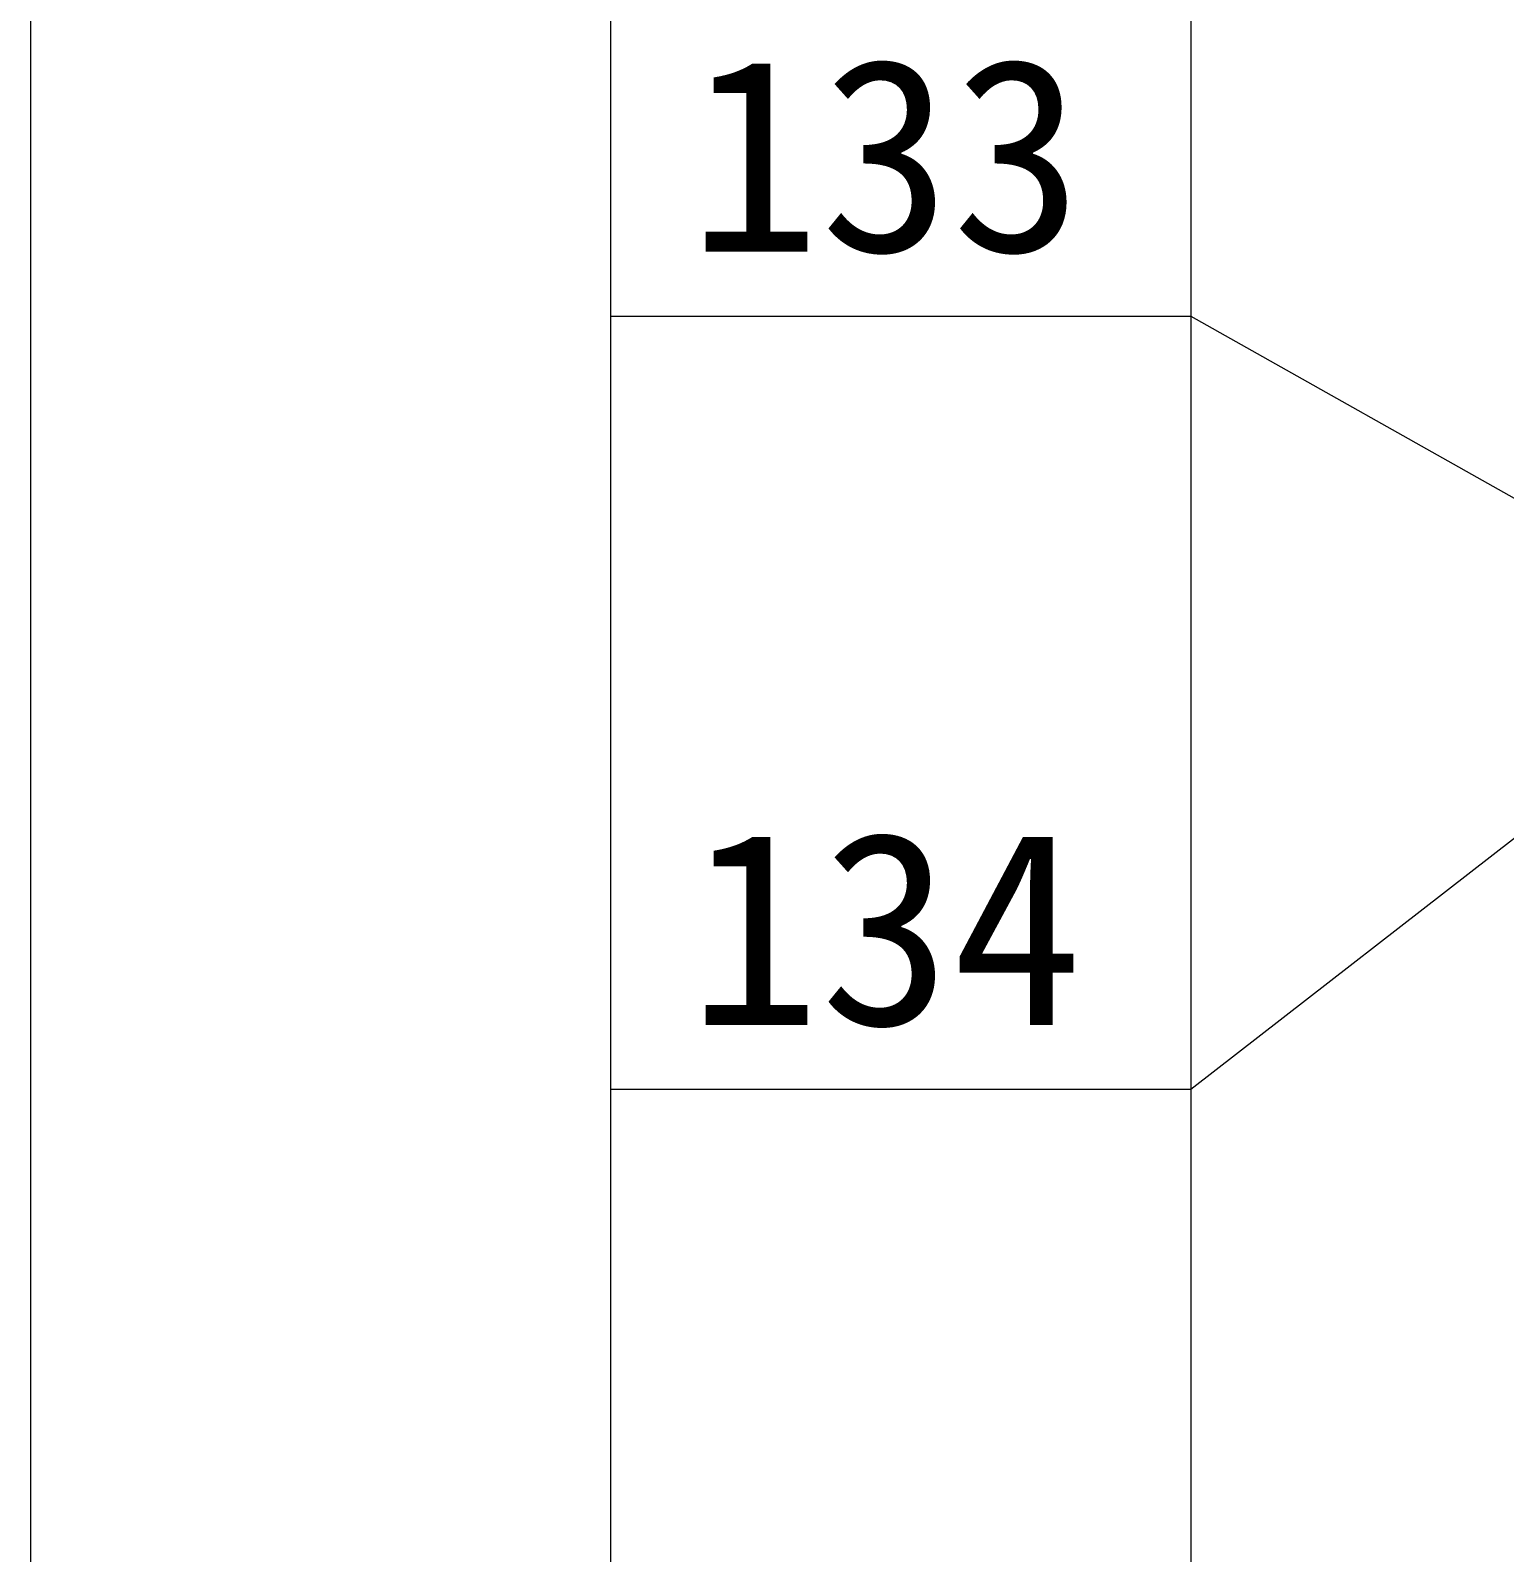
# Model space of a CAD drawing. Header units: inches. Extents: x -27 to 109, y -598 to 26.
# Drawn here: x 14.682 to 17.731, y -481.439 to -478.29 of the extents above; entities that cross this region are included whole.
import ezdxf

# ---------------------------------------------------------------- set-up
doc = ezdxf.new("R2010")
doc.units = ezdxf.units.IN
doc.header["$MEASUREMENT"] = 0
doc.layers.get('0').update_dxf_attribs({"lineweight": 0})
doc.styles.add('宋体', font='')
doc.styles.get('宋体').set_extended_font_data('宋体')

msp = doc.modelspace()

# ---------------------------------------------------------------- linework, layer by layer
at = {"linetype": 'Continuous', "lineweight": 15}
for p, q in [((14.6817, 0.8962), (14.6817, -567.1838)), ((15.8817, 0.8962), (15.8817, -567.1838)), ((17.0817, 0.8962), (17.0817, -567.1838)), ((15.8817, -478.8806), (17.0817, -478.8806)), ((17.0817, -478.8806), (18.0817, -479.4438)), ((17.0817, -480.4806), (18.0817, -479.7038)), ((15.8817, -480.4806), (17.0817, -480.4806))]:
    msp.add_line(p, q, dxfattribs=at)

# ---------------------------------------------------------------- texts
at = {"style": '宋体'}
for s, p in [('133', (16.0429, -478.7472)), ('134', (16.0429, -480.3472))]:
    msp.add_text(s, height=0.4, dxfattribs=at).set_placement(p)

doc.saveas('drawing.dxf')
